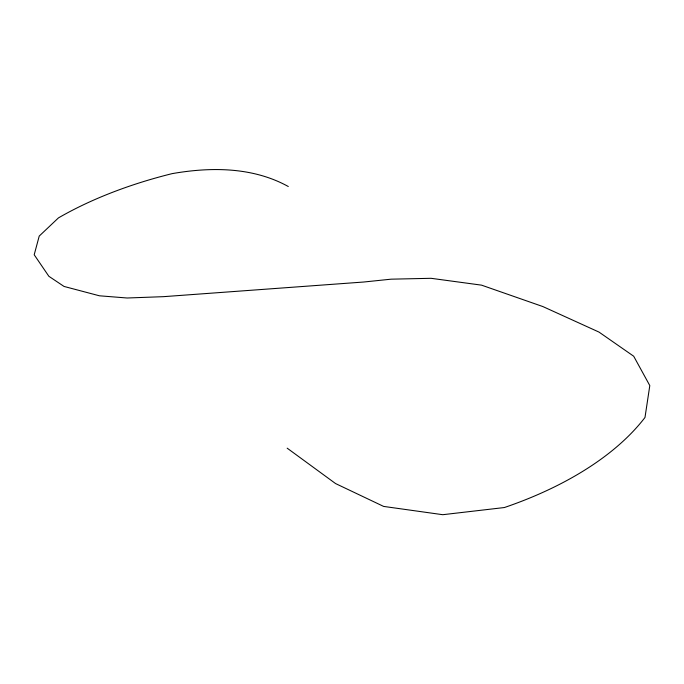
<?xml version="1.0" encoding="UTF-8"?>
<svg xmlns="http://www.w3.org/2000/svg" width="684" height="684" viewBox="0 0 684 684"><rect width="100%" height="100%" fill="white"/><g stroke="black" fill="none" stroke-linecap="round" stroke-linejoin="round"><path stroke-width="1.03" d="M288.289 186.51C252.943 166.956 210.988 166.828 172.154 173.633A267.555 127.78 -8.6 0 0 58.439 217.905L39.219 236.083L34.2 254.764L48.863 276.285L64.04 286.442L99.419 295.796L127.164 298.002L163.433 296.668L363.614 282.03L391.111 279.175L431.048 278.303L481.553 285.151L542.865 306.56L599.004 332.091L633.692 356.219L649.8 385.579L644.995 417.454A303.26 163.938 -5.4 0 1 504.373 507.537L442.77 514.701L383.63 506.416L335.562 483.562L287.169 448.165"/></g></svg>
